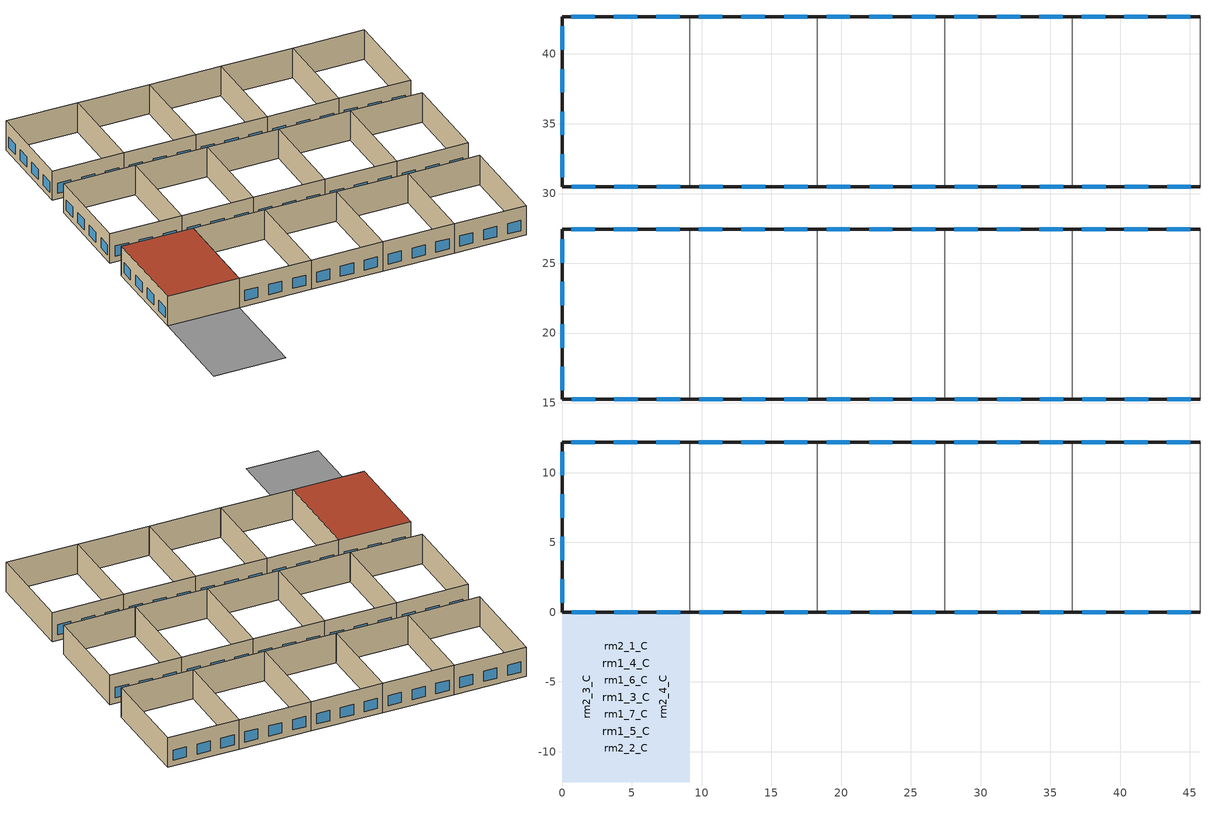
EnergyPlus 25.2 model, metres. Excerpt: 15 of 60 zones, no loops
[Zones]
rm1_3_C
 floor outside (SIMULATED_SL110): 0,-12.19 0,0 9.14,0 9.14,-12.19 z0
 wall outside (4_CONC_RADVA135): 9.14,12.19 0,12.19 0,0 9.14,0 z0:3.96
 wall to rm1_4_C (PARTITION115): 9.14,0 9.14,12.19 z0:3.96
 window (GT3): 8.44,12.19 6.77,12.19 / 5.39,12.19 3.72,12.19 / 2.35,12.19 0.67,12.19 / 0.7,0 2.38,0 / 3.75,0 5.42,0 / 6.8,0 8.47,0 / 0,11.49 0,9.81 / 0,8.44 0,6.77 / 0,5.39 0,3.72 / 0,2.35 0,0.67 z0.76:2.13
 roof outside (CONC_4_IN_NO96): 0,12.19 0,0 9.14,0 9.14,12.19 z3.96
rm1_4_C
 floor outside (SIMULATED_SL110): 0,-12.19 0,0 9.14,0 9.14,-12.19 z0
 wall outside (4_CONC_RADVA135): 18.29,12.19 9.14,12.19 / 9.14,0 18.29,0 z0:3.96
 wall to rm1_5_C (PARTITION115): 18.29,0 18.29,12.19 z0:3.96
 window (GT3): 17.59,12.19 15.91,12.19 / 14.54,12.19 12.86,12.19 / 11.49,12.19 9.81,12.19 / 9.85,0 11.52,0 / 12.89,0 14.57,0 / 15.94,0 17.62,0 z0.76:2.13
 roof outside (CONC_4_IN_NO96): 0,12.19 0,0 9.14,0 9.14,12.19 z3.96
rm1_5_C
 floor outside (SIMULATED_SL110): 0,-12.19 0,0 9.14,0 9.14,-12.19 z0
 wall outside (4_CONC_RADVA135): 27.43,12.19 18.29,12.19 / 18.29,0 27.43,0 z0:3.96
 wall to rm1_6_C (PARTITION115): 27.43,0 27.43,12.19 z0:3.96
 window (GT3): 26.73,12.19 25.05,12.19 / 23.68,12.19 22.01,12.19 / 20.64,12.19 18.96,12.19 / 18.99,0 20.66,0 / 22.04,0 23.71,0 / 25.09,0 26.76,0 z0.76:2.13
 roof outside (CONC_4_IN_NO96): 0,12.19 0,0 9.14,0 9.14,12.19 z3.96
rm1_6_C
 floor outside (SIMULATED_SL110): 0,-12.19 0,0 9.14,0 9.14,-12.19 z0
 wall outside (4_CONC_RADVA135): 36.58,12.19 27.43,12.19 / 27.43,0 36.58,0 z0:3.96
 wall to rm1_7_C (PARTITION115): 36.58,0 36.58,12.19 z0:3.96
 window (GT3): 35.88,12.19 34.2,12.19 / 32.83,12.19 31.15,12.19 / 29.78,12.19 28.1,12.19 / 28.13,0 29.81,0 / 31.18,0 32.86,0 / 34.23,0 35.91,0 z0.76:2.13
 roof outside (CONC_4_IN_NO96): 0,12.19 0,0 9.14,0 9.14,12.19 z3.96
rm1_7_C
 floor outside (SIMULATED_SL110): 0,-12.19 0,0 9.14,0 9.14,-12.19 z0
 wall outside (4_CONC_RADVA135): 45.72,12.19 36.58,12.19 / 36.58,0 45.72,0 z0:3.96
 wall to rm1_8_C (PARTITION115): 45.72,0 45.72,12.19 z0:3.96
 window (GT3): 45.02,12.19 43.34,12.19 / 41.97,12.19 40.3,12.19 / 38.92,12.19 37.25,12.19 / 37.28,0 38.95,0 / 40.33,0 42,0 / 43.37,0 45.05,0 z0.76:2.13
 roof outside (CONC_4_IN_NO96): 0,12.19 0,0 9.14,0 9.14,12.19 z3.96
rm2_1_C
 floor outside (SIMULATED_SL110): 0,-12.19 0,0 9.14,0 9.14,-12.19 z0
 wall outside (4_CONC_RADVA135): 9.14,27.43 0,27.43 0,15.24 9.14,15.24 z0:3.96
 wall to rm2_2_C (PARTITION115): 9.14,15.24 9.14,27.43 z0:3.96
 window (GT3): 8.44,27.43 6.77,27.43 / 5.39,27.43 3.72,27.43 / 2.35,27.43 0.67,27.43 / 0.7,15.24 2.38,15.24 / 3.75,15.24 5.42,15.24 / 6.8,15.24 8.47,15.24 / 0,26.73 0,25.05 / 0,23.68 0,22.01 / 0,20.64 0,18.96 / 0,17.59 0,15.91 z0.76:2.13
 roof outside (CONC_4_IN_NO96): 0,12.19 0,0 9.14,0 9.14,12.19 z3.96
rm2_2_C
 floor outside (SIMULATED_SL110): 0,-12.19 0,0 9.14,0 9.14,-12.19 z0
 wall outside (4_CONC_RADVA135): 18.29,27.43 9.14,27.43 / 9.14,15.24 18.29,15.24 z0:3.96
 wall to rm2_3_C (PARTITION115): 18.29,15.24 18.29,27.43 z0:3.96
 window (GT3): 17.59,27.43 15.91,27.43 / 14.54,27.43 12.86,27.43 / 11.49,27.43 9.81,27.43 / 9.85,15.24 11.52,15.24 / 12.89,15.24 14.57,15.24 / 15.94,15.24 17.62,15.24 z0.76:2.13
 roof outside (CONC_4_IN_NO96): 0,12.19 0,0 9.14,0 9.14,12.19 z3.96
rm2_3_C
 floor outside (SIMULATED_SL110): 0,-12.19 0,0 9.14,0 9.14,-12.19 z0
 wall outside (4_CONC_RADVA135): 27.43,27.43 18.29,27.43 / 18.29,15.24 27.43,15.24 z0:3.96
 wall to rm2_4_C (PARTITION115): 27.43,15.24 27.43,27.43 z0:3.96
 window (GT3): 26.73,27.43 25.05,27.43 / 23.68,27.43 22.01,27.43 / 20.64,27.43 18.96,27.43 / 18.99,15.24 20.66,15.24 / 22.04,15.24 23.71,15.24 / 25.09,15.24 26.76,15.24 z0.76:2.13
 roof outside (CONC_4_IN_NO96): 0,12.19 0,0 9.14,0 9.14,12.19 z3.96
rm2_4_C
 floor outside (SIMULATED_SL110): 0,-12.19 0,0 9.14,0 9.14,-12.19 z0
 wall outside (4_CONC_RADVA135): 36.58,27.43 27.43,27.43 / 27.43,15.24 36.58,15.24 z0:3.96
 wall to rm2_5_C (PARTITION115): 36.58,15.24 36.58,27.43 z0:3.96
 window (GT3): 35.88,27.43 34.2,27.43 / 32.83,27.43 31.15,27.43 / 29.78,27.43 28.1,27.43 / 28.13,15.24 29.81,15.24 / 31.18,15.24 32.86,15.24 / 34.23,15.24 35.91,15.24 z0.76:2.13
 roof outside (CONC_4_IN_NO96): 0,12.19 0,0 9.14,0 9.14,12.19 z3.96
rm2_5_C
 floor outside (SIMULATED_SL110): 0,-12.19 0,0 9.14,0 9.14,-12.19 z0
 wall outside (4_CONC_RADVA135): 45.72,27.43 36.58,27.43 / 36.58,15.24 45.72,15.24 z0:3.96
 wall to rm2_6_C (PARTITION115): 45.72,15.24 45.72,27.43 z0:3.96
 window (GT3): 45.02,27.43 43.34,27.43 / 41.97,27.43 40.3,27.43 / 38.92,27.43 37.25,27.43 / 37.28,15.24 38.95,15.24 / 40.33,15.24 42,15.24 / 43.37,15.24 45.05,15.24 z0.76:2.13
 roof outside (CONC_4_IN_NO96): 0,12.19 0,0 9.14,0 9.14,12.19 z3.96
rm3_1_C
 floor outside (SIMULATED_SL110): 0,-12.19 0,0 9.14,0 9.14,-12.19 z0
 wall outside (4_CONC_RADVA135): 9.14,42.67 0,42.67 0,30.48 9.14,30.48 z0:3.96
 wall to rm3_2_C (PARTITION115): 9.14,30.48 9.14,42.67 z0:3.96
 window (GT3): 8.44,42.67 6.77,42.67 / 5.39,42.67 3.72,42.67 / 2.35,42.67 0.67,42.67 / 0.7,30.48 2.38,30.48 / 3.75,30.48 5.42,30.48 / 6.8,30.48 8.47,30.48 / 0,41.97 0,40.3 / 0,38.92 0,37.25 / 0,35.88 0,34.2 / 0,32.83 0,31.15 z0.76:2.13
 roof outside (CONC_4_IN_NO96): 0,12.19 0,0 9.14,0 9.14,12.19 z3.96
rm3_2_C
 floor outside (SIMULATED_SL110): 0,-12.19 0,0 9.14,0 9.14,-12.19 z0
 wall outside (4_CONC_RADVA135): 18.29,42.67 9.14,42.67 / 9.14,30.48 18.29,30.48 z0:3.96
 wall to rm3_3_C (PARTITION115): 18.29,30.48 18.29,42.67 z0:3.96
 window (GT3): 17.59,42.67 15.91,42.67 / 14.54,42.67 12.86,42.67 / 11.49,42.67 9.81,42.67 / 9.85,30.48 11.52,30.48 / 12.89,30.48 14.57,30.48 / 15.94,30.48 17.62,30.48 z0.76:2.13
 roof outside (CONC_4_IN_NO96): 0,12.19 0,0 9.14,0 9.14,12.19 z3.96
rm3_3_C
 floor outside (SIMULATED_SL110): 0,-12.19 0,0 9.14,0 9.14,-12.19 z0
 wall outside (4_CONC_RADVA135): 27.43,42.67 18.29,42.67 / 18.29,30.48 27.43,30.48 z0:3.96
 wall to rm3_4_C (PARTITION115): 27.43,30.48 27.43,42.67 z0:3.96
 window (GT3): 26.73,42.67 25.05,42.67 / 23.68,42.67 22.01,42.67 / 20.64,42.67 18.96,42.67 / 18.99,30.48 20.66,30.48 / 22.04,30.48 23.71,30.48 / 25.09,30.48 26.76,30.48 z0.76:2.13
 roof outside (CONC_4_IN_NO96): 0,12.19 0,0 9.14,0 9.14,12.19 z3.96
rm3_4_C
 floor outside (SIMULATED_SL110): 0,-12.19 0,0 9.14,0 9.14,-12.19 z0
 wall outside (4_CONC_RADVA135): 36.58,42.67 27.43,42.67 / 27.43,30.48 36.58,30.48 z0:3.96
 wall to rm3_5_C (PARTITION115): 36.58,30.48 36.58,42.67 z0:3.96
 window (GT3): 35.88,42.67 34.2,42.67 / 32.83,42.67 31.15,42.67 / 29.78,42.67 28.1,42.67 / 28.13,30.48 29.81,30.48 / 31.18,30.48 32.86,30.48 / 34.23,30.48 35.91,30.48 z0.76:2.13
 roof outside (CONC_4_IN_NO96): 0,12.19 0,0 9.14,0 9.14,12.19 z3.96
rm3_5_C
 floor outside (SIMULATED_SL110): 0,-12.19 0,0 9.14,0 9.14,-12.19 z0
 wall outside (4_CONC_RADVA135): 45.72,42.67 36.58,42.67 / 36.58,30.48 45.72,30.48 z0:3.96
 wall to rm3_6_C (PARTITION115): 45.72,30.48 45.72,42.67 z0:3.96
 window (GT3): 45.02,42.67 43.34,42.67 / 41.97,42.67 40.3,42.67 / 38.92,42.67 37.25,42.67 / 37.28,30.48 38.95,30.48 / 40.33,30.48 42,30.48 / 43.37,30.48 45.05,30.48 z0.76:2.13
 roof outside (CONC_4_IN_NO96): 0,12.19 0,0 9.14,0 9.14,12.19 z3.96
[Building]
Green Design Tools: North Axis {deg}=180.0017; Terrain=City; Loads Convergence Tolerance Value=0.04; Temperature Convergence Tolerance Value {deltaC}=0.4; Solar Distribution=FullExterior; Maximum Number of Warmup Days=25; Minimum Number of Warmup Days=6
[Site:Location]
CZ03RV2: Latitude {deg}=38.5; Longitude {deg}=-121.5; Time Zone {hr}=-8; Elevation {m}=15.24
[Site:GroundTemperature:BuildingSurface]
12.38889, 11.22224, 11.11112, 11.66668, 13.8889, 16.11112, 18.05557, 19.2778, 19.38892, 18.38889, 16.50002, 14.33334
[SizingPeriod:DesignDay] Humidity Condition Type=Wetbulb; Rain Indicator=No; Snow Indicator=No; Daylight Saving Time Indicator=No; Solar Model Indicator=ASHRAEClearSky; Sky Clearness=0
Name | Month | Day of Month | Day Type | Maximum Dry-Bulb Temperature {C} | Daily Dry-Bulb Temperature Range {deltaC} | Wetbulb or DewPoint at Maximum Dry-Bulb {C} | Barometric Pressure {Pa} | Wind Speed {m/s} | Wind Direction {deg}
CZ03RV2 Coldest Day from Weather File | 12 | 28 | WinterDesignDay | 15 | 13.3 | 8.9 | 102805.1 | 2.12 | 67
CZ03RV2 Hottest Day from Weather File | 9 | 29 | SummerDesignDay | 31.7 | 20.6 | 16.1 | 101351.8 | 5.06 | 87
[Material] Thermal Absorptance=0.9
Name | Roughness | Thickness {m} | Conductivity {W/m-K} | Density {kg/m3} | Specific Heat {J/kg-K} | Solar Absorptance | Visible Absorptance
CONC_4_IN_NO96__CC03_97 | MediumRough | 0.10159 | 1.310345 | 2242.584 | 836.7661 | 0.7
SIMULATED_SL110__IN05_111 | MediumRough | 0.245821 | 0.04324 | 9.611076 | 836.7661 | 0
SIMULATED_SL110__MAT357_112 | MediumRough | 0.4572 | 0.8648 | 1361.569 | 836.7661 | 0
SIMULATED_SL110__MAT356_113 | MediumRough | 0.3048 | 0.51888 | 1601.846 | 836.7661 | 0
PARTITION115__GP02_87 | MediumRough | 0.0158801 | 0.160161 | 800.923 | 836.7661 | 0.3
4_CONC_RADVA135__CC14_80 | MediumRough | 0.10159 | 1.801724 | 2242.584 | 836.7661 | 0.7
4_CONC_RADVA135__IN36_136 | MediumRough | 0.0762 | 0.034592 | 28.83323 | 1213.311 | 0.7
4_CONC_RADVA135__GP02_87 | MediumRough | 0.0158801 | 0.160161 | 800.923 | 836.7661 | 0.7
rm1_3_CFURN; rm1_4_CFURN; rm1_5_CFURN; rm1_6_CFURN; rm1_7_CFURN; rm2_1_CFURN; rm2_2_CFURN; rm2_3_CFURN; rm2_4_CFURN; rm2_5_CFURN; rm3_1_CFURN; rm3_2_CFURN; rm3_3_CFURN; rm3_4_CFURN; rm3_5_CFURN | Smooth | 0.00762 | 0.17296 | 640.7384 | 1255.149 | 0.7 | 0.7
[Construction]
CONC_4_IN_NO96: CONC_4_IN_NO96__CC03_97
SIMULATED_SL110: SIMULATED_SL110__IN05_111, SIMULATED_SL110__MAT357_112, SIMULATED_SL110__MAT356_113
PARTITION115: PARTITION115__GP02_87, PARTITION115__WMF00_116, PARTITION115__GP02_87
4_CONC_RADVA135: 4_CONC_RADVA135__CC14_80, 4_CONC_RADVA135__IN36_136, 4_CONC_RADVA135__GP02_87
GT3: BRONZE 6MM
rm1_3_CFURNCONS: rm1_3_CFURN
rm1_4_CFURNCONS: rm1_4_CFURN
rm1_5_CFURNCONS: rm1_5_CFURN
rm1_6_CFURNCONS: rm1_6_CFURN
rm1_7_CFURNCONS: rm1_7_CFURN
rm2_1_CFURNCONS: rm2_1_CFURN
rm2_2_CFURNCONS: rm2_2_CFURN
rm2_3_CFURNCONS: rm2_3_CFURN
rm2_4_CFURNCONS: rm2_4_CFURN
rm2_5_CFURNCONS: rm2_5_CFURN
rm3_1_CFURNCONS: rm3_1_CFURN
rm3_2_CFURNCONS: rm3_2_CFURN
rm3_3_CFURNCONS: rm3_3_CFURN
rm3_4_CFURNCONS: rm3_4_CFURN
rm3_5_CFURNCONS: rm3_5_CFURN
[Material:NoMass]
PARTITION115__WMF00_116: Roughness=MediumRough; Thermal Resistance {m2-K/W}=0.107499; Thermal Absorptance=0.9; Solar Absorptance=0.3
[WindowMaterial:Glazing]
BRONZE 6MM: Optical Data Type=SpectralAverage; Thickness {m}=.006; Solar Transmittance at Normal Incidence=.482; Front Side Solar Reflectance at Normal Incidence=.054; Back Side Solar Reflectance at Normal Incidence=.054; Visible Transmittance at Normal Incidence=.534; Front Side Visible Reflectance at Normal Incidence=.057; Back Side Visible Reflectance at Normal Incidence=.057; Infrared Transmittance at Normal Incidence=0; Front Side Infrared Hemispherical Emissivity=.84; Back Side Infrared Hemispherical Emissivity=.84; Conductivity {W/m-K}=.9
[WindowMaterial:Shade] Solar Transmittance=0.8; Solar Reflectance=0.19; Visible Transmittance=0.8; Visible Reflectance=0.19; Infrared Hemispherical Emissivity=0.001; Infrared Transmittance=0.99; Thickness {m}=0.001; Conductivity {W/m-K}=10000; Shade to Glass Distance {m}=0.001; Top Opening Multiplier=0; Bottom Opening Multiplier=0; Left-Side Opening Multiplier=0; Right-Side Opening Multiplier=0; Airflow Permeability=0.8
Window1001WSM; Window1806WSM; Window1807WSM; Window1003WSM; Window1808WSM; Window1809WSM; Window1004WSM; Window1810WSM; Window1811WSM; Window1812WSM; Window1006WSM; Window1813WSM; Window1814WSM; Window1007WSM; Window1815WSM; Window1816WSM; Window1008WSM; Window1817WSM; Window1818WSM; Window1009WSM; Window1819WSM; Window1820WSM; Window1010WSM; Window1821WSM; Window1822WSM; Window1011WSM; Window1823WSM; Window1824WSM; Window1012WSM; Window1825WSM; Window1826WSM; Window1013WSM; Window1827WSM; Window1828WSM; Window1014WSM; Window1829WSM; Window1830WSM; Window1015WSM; Window1831WSM; Window1832WSM; Window1016WSM; Window1833WSM; Window1834WSM; Window1017WSM; Window1835WSM; Window1836WSM; Window1018WSM; Window1837WSM; Window1838WSM; Window1005WSM; Window1839WSM; Window1840WSM; Window1019WSM; Window1841WSM; Window1842WSM; Window1020WSM; Window1843WSM; Window1844WSM; Window1021WSM; Window1845WSM; Window1846WSM; Window1022WSM; Window1847WSM; Window1848WSM; Window1849WSM; Window1023WSM; Window1850WSM; Window1851WSM; Window1024WSM; Window1852WSM; Window1853WSM; Window1025WSM; Window1854WSM; Window1855WSM; Window1026WSM; Window1856WSM; Window1857WSM; Window1858WSM; Window1027WSM; Window1859WSM; Window1860WSM; Window1028WSM; Window1861WSM; Window1862WSM; Window1029WSM; Window1863WSM; Window1864WSM; Window1030WSM; Window1865WSM; Window1866WSM; Window1031WSM; Window1867WSM; Window1868WSM; Window1032WSM; Window1869WSM; Window1870WSM; Window1033WSM; Window1871WSM; Window1872WSM; Window1034WSM; Window1873WSM; Window1874WSM; Window1035WSM; Window1875WSM; Window1876WSM; Window1036WSM; Window1877WSM; Window1878WSM; Window1037WSM; Window1879WSM; Window1880WSM; Window1038WSM; Window1881WSM; Window1882WSM; Window1039WSM; Window1883WSM; Window1884WSM; Window1040WSM; Window1885WSM; Window1886WSM; Window1041WSM; Window1887WSM; Window1888WSM; Window1042WSM; Window1889WSM; Window1890WSM; Window1043WSM; Window1891WSM; Window1892WSM; Window1044WSM; Window1893WSM; Window1894WSM; Window1895WSM; Window1045WSM; Window1896WSM; Window1897WSM; Window1046WSM; Window1898WSM; Window1899WSM; Window1047WSM; Window1900WSM; Window1901WSM; Window1048WSM; Window1902WSM; Window1903WSM; Window1904WSM; Window1049WSM; Window1905WSM; Window1906WSM; Window1050WSM; Window1907WSM; Window1908WSM; Window1051WSM; Window1909WSM; Window1910WSM; Window1052WSM; Window1911WSM; Window1912WSM; Window1053WSM; Window1913WSM; Window1914WSM; Window1054WSM; Window1915WSM; Window1916WSM; Window1055WSM; Window1917WSM; Window1918WSM; Window1056WSM; Window1919WSM; Window1920WSM; Window1057WSM; Window1921WSM; Window1922WSM; Window1058WSM; Window1923WSM; Window1924WSM; Window1059WSM; Window1925WSM; Window1926WSM; Window1060WSM; Window1927WSM; Window1928WSM; Window1061WSM; Window1929WSM; Window1930WSM; Window1062WSM; Window1931WSM; Window1932WSM; Window1063WSM; Window1933WSM; Window1934WSM; Window1064WSM; Window1935WSM; Window1936WSM; Window1065WSM; Window1937WSM; Window1938WSM; Window1066WSM; Window1939WSM; Window1940WSM; Window1941WSM; Window1067WSM; Window1942WSM; Window1943WSM; Window1068WSM; Window1944WSM; Window1945WSM; Window1069WSM; Window1946WSM; Window1947WSM; Window1070WSM; Window1948WSM; Window1949WSM; Window1950WSM; Window1071WSM; Window1951WSM; Window1952WSM; Window1072WSM; Window1953WSM; Window1954WSM; Window1073WSM; Window1955WSM; Window1956WSM; Window1074WSM; Window1957WSM; Window1958WSM; Window1075WSM; Window1959WSM; Window1960WSM; Window1076WSM; Window1961WSM; Window1962WSM; Window1077WSM; Window1963WSM; Window1964WSM; Window1078WSM; Window1965WSM; Window1966WSM; Window1079WSM; Window1967WSM; Window1968WSM; Window1080WSM; Window1969WSM; Window1970WSM; Window1081WSM; Window1971WSM; Window1972WSM; Window1082WSM; Window1973WSM; Window1974WSM; Window1083WSM; Window1975WSM; Window1976WSM; Window1084WSM; Window1977WSM; Window1978WSM; Window1085WSM; Window1979WSM; Window1980WSM; Window1086WSM; Window1981WSM; Window1982WSM; Window1087WSM; Window1983WSM; Window1984WSM; Window1088WSM; Window1985WSM; Window1986WSM; Window1987WSM; Window1089WSM; Window1988WSM; Window1989WSM; Window1090WSM; Window1990WSM; Window1991WSM; Window1091WSM; Window1992WSM; Window1993WSM; Window1092WSM; Window1994WSM; Window1995WSM; Window1996WSM; Window1093WSM; Window1997WSM; Window1998WSM; Window1094WSM; Window1999WSM; Window2000WSM; Window1095WSM; Window2001WSM; Window2002WSM; Window1096WSM; Window2003WSM; Window2004WSM; Window1097WSM; Window2005WSM; Window2006WSM; Window1098WSM; Window2007WSM; Window2008WSM; Window1099WSM; Window2009WSM; Window2010WSM; Window1100WSM; Window2011WSM; Window2012WSM; Window1101WSM; Window2013WSM; Window2014WSM; Window1102WSM; Window2015WSM; Window2016WSM; Window1103WSM; Window2017WSM; Window2018WSM; Window1104WSM; Window2019WSM; Window2020WSM; Window1105WSM; Window2021WSM; Window2022WSM; Window1106WSM; Window2023WSM; Window2024WSM; Window1107WSM; Window2025WSM; Window2026WSM; Window1108WSM; Window2027WSM; Window2028WSM; Window1109WSM; Window2029WSM; Window2030WSM; Window1110WSM; Window2031WSM; Window2032WSM; Window2033WSM; Window1111WSM; Window2034WSM; Window2035WSM; Window1112WSM; Window2036WSM; Window2037WSM; Window1113WSM; Window2038WSM; Window2039WSM; Window1114WSM; Window2040WSM; Window2041WSM; Window2042WSM; Window1115WSM; Window2043WSM; Window2044WSM; Window1116WSM; Window2045WSM; Window2046WSM; Window1117WSM; Window2047WSM; Window2048WSM; Window1118WSM; Window2049WSM; Window2050WSM; Window1119WSM; Window2051WSM; Window2052WSM; Window1120WSM; Window2053WSM; Window2054WSM; Window1121WSM; Window2055WSM; Window2056WSM; Window1122WSM; Window2057WSM; Window2058WSM; Window1123WSM; Window2059WSM; Window2060WSM; Window1124WSM; Window2061WSM; Window2062WSM; Window1125WSM; Window2063WSM; Window2064WSM; Window1126WSM; Window2065WSM; Window2066WSM; Window1127WSM; Window2067WSM; Window2068WSM; Window1128WSM; Window2069WSM; Window2070WSM; Window1129WSM; Window2071WSM; Window2072WSM; Window1130WSM; Window2073WSM; Window2074WSM; Window1131WSM; Window2075WSM; Window2076WSM; Window1132WSM; Window2077WSM; Window2078WSM; Window2079WSM; Window1133WSM; Window2080WSM; Window2081WSM
[WindowProperty:ShadingControl] Shading Type=InteriorShade; Shading Control Type=AlwaysOn; Setpoint {W/m2, W or deg C}=10.9383; Shading Control Is Scheduled=NO; Glare Control Is Active=NO
Name | Shading Device Material
Window1001WSC | Window1001WSM
Window1806WSC | Window1806WSM
Window1807WSC | Window1807WSM
Window1003WSC | Window1003WSM
Window1808WSC | Window1808WSM
Window1809WSC | Window1809WSM
Window1004WSC | Window1004WSM
Window1810WSC | Window1810WSM
Window1811WSC | Window1811WSM
Window1812WSC | Window1812WSM
Window1006WSC | Window1006WSM
Window1813WSC | Window1813WSM
Window1814WSC | Window1814WSM
Window1007WSC | Window1007WSM
Window1815WSC | Window1815WSM
Window1816WSC | Window1816WSM
Window1008WSC | Window1008WSM
Window1817WSC | Window1817WSM
Window1818WSC | Window1818WSM
Window1009WSC | Window1009WSM
Window1819WSC | Window1819WSM
Window1820WSC | Window1820WSM
Window1010WSC | Window1010WSM
Window1821WSC | Window1821WSM
Window1822WSC | Window1822WSM
Window1011WSC | Window1011WSM
Window1823WSC | Window1823WSM
Window1824WSC | Window1824WSM
Window1012WSC | Window1012WSM
Window1825WSC | Window1825WSM
Window1826WSC | Window1826WSM
Window1013WSC | Window1013WSM
Window1827WSC | Window1827WSM
Window1828WSC | Window1828WSM
Window1014WSC | Window1014WSM
Window1829WSC | Window1829WSM
Window1830WSC | Window1830WSM
Window1015WSC | Window1015WSM
Window1831WSC | Window1831WSM
Window1832WSC | Window1832WSM
Window1016WSC | Window1016WSM
Window1833WSC | Window1833WSM
Window1834WSC | Window1834WSM
Window1017WSC | Window1017WSM
Window1835WSC | Window1835WSM
Window1836WSC | Window1836WSM
Window1018WSC | Window1018WSM
Window1837WSC | Window1837WSM
Window1838WSC | Window1838WSM
Window1005WSC | Window1005WSM
Window1839WSC | Window1839WSM
Window1840WSC | Window1840WSM
Window1019WSC | Window1019WSM
Window1841WSC | Window1841WSM
Window1842WSC | Window1842WSM
Window1020WSC | Window1020WSM
Window1843WSC | Window1843WSM
Window1844WSC | Window1844WSM
Window1021WSC | Window1021WSM
Window1845WSC | Window1845WSM
Window1846WSC | Window1846WSM
Window1022WSC | Window1022WSM
Window1847WSC | Window1847WSM
Window1848WSC | Window1848WSM
Window1849WSC | Window1849WSM
Window1023WSC | Window1023WSM
Window1850WSC | Window1850WSM
Window1851WSC | Window1851WSM
Window1024WSC | Window1024WSM
Window1852WSC | Window1852WSM
Window1853WSC | Window1853WSM
Window1025WSC | Window1025WSM
Window1854WSC | Window1854WSM
Window1855WSC | Window1855WSM
Window1026WSC | Window1026WSM
Window1856WSC | Window1856WSM
Window1857WSC | Window1857WSM
Window1858WSC | Window1858WSM
Window1027WSC | Window1027WSM
Window1859WSC | Window1859WSM
Window1860WSC | Window1860WSM
Window1028WSC | Window1028WSM
Window1861WSC | Window1861WSM
Window1862WSC | Window1862WSM
Window1029WSC | Window1029WSM
Window1863WSC | Window1863WSM
Window1864WSC | Window1864WSM
Window1030WSC | Window1030WSM
Window1865WSC | Window1865WSM
Window1866WSC | Window1866WSM
Window1031WSC | Window1031WSM
Window1867WSC | Window1867WSM
Window1868WSC | Window1868WSM
Window1032WSC | Window1032WSM
Window1869WSC | Window1869WSM
Window1870WSC | Window1870WSM
Window1033WSC | Window1033WSM
Window1871WSC | Window1871WSM
Window1872WSC | Window1872WSM
Window1034WSC | Window1034WSM
Window1873WSC | Window1873WSM
Window1874WSC | Window1874WSM
Window1035WSC | Window1035WSM
Window1875WSC | Window1875WSM
Window1876WSC | Window1876WSM
Window1036WSC | Window1036WSM
Window1877WSC | Window1877WSM
Window1878WSC | Window1878WSM
Window1037WSC | Window1037WSM
Window1879WSC | Window1879WSM
Window1880WSC | Window1880WSM
Window1038WSC | Window1038WSM
Window1881WSC | Window1881WSM
Window1882WSC | Window1882WSM
Window1039WSC | Window1039WSM
Window1883WSC | Window1883WSM
Window1884WSC | Window1884WSM
Window1040WSC | Window1040WSM
Window1885WSC | Window1885WSM
Window1886WSC | Window1886WSM
Window1041WSC | Window1041WSM
Window1887WSC | Window1887WSM
Window1888WSC | Window1888WSM
Window1042WSC | Window1042WSM
Window1889WSC | Window1889WSM
Window1890WSC | Window1890WSM
Window1043WSC | Window1043WSM
Window1891WSC | Window1891WSM
Window1892WSC | Window1892WSM
Window1044WSC | Window1044WSM
Window1893WSC | Window1893WSM
Window1894WSC | Window1894WSM
Window1895WSC | Window1895WSM
Window1045WSC | Window1045WSM
Window1896WSC | Window1896WSM
Window1897WSC | Window1897WSM
Window1046WSC | Window1046WSM
Window1898WSC | Window1898WSM
Window1899WSC | Window1899WSM
Window1047WSC | Window1047WSM
Window1900WSC | Window1900WSM
Window1901WSC | Window1901WSM
Window1048WSC | Window1048WSM
Window1902WSC | Window1902WSM
Window1903WSC | Window1903WSM
Window1904WSC | Window1904WSM
Window1049WSC | Window1049WSM
Window1905WSC | Window1905WSM
Window1906WSC | Window1906WSM
Window1050WSC | Window1050WSM
Window1907WSC | Window1907WSM
Window1908WSC | Window1908WSM
Window1051WSC | Window1051WSM
Window1909WSC | Window1909WSM
Window1910WSC | Window1910WSM
Window1052WSC | Window1052WSM
Window1911WSC | Window1911WSM
Window1912WSC | Window1912WSM
Window1053WSC | Window1053WSM
Window1913WSC | Window1913WSM
Window1914WSC | Window1914WSM
Window1054WSC | Window1054WSM
Window1915WSC | Window1915WSM
Window1916WSC | Window1916WSM
Window1055WSC | Window1055WSM
Window1917WSC | Window1917WSM
Window1918WSC | Window1918WSM
Window1056WSC | Window1056WSM
Window1919WSC | Window1919WSM
Window1920WSC | Window1920WSM
Window1057WSC | Window1057WSM
Window1921WSC | Window1921WSM
Window1922WSC | Window1922WSM
Window1058WSC | Window1058WSM
Window1923WSC | Window1923WSM
Window1924WSC | Window1924WSM
Window1059WSC | Window1059WSM
Window1925WSC | Window1925WSM
Window1926WSC | Window1926WSM
Window1060WSC | Window1060WSM
Window1927WSC | Window1927WSM
Window1928WSC | Window1928WSM
Window1061WSC | Window1061WSM
Window1929WSC | Window1929WSM
Window1930WSC | Window1930WSM
Window1062WSC | Window1062WSM
Window1931WSC | Window1931WSM
Window1932WSC | Window1932WSM
Window1063WSC | Window1063WSM
Window1933WSC | Window1933WSM
Window1934WSC | Window1934WSM
Window1064WSC | Window1064WSM
Window1935WSC | Window1935WSM
Window1936WSC | Window1936WSM
Window1065WSC | Window1065WSM
Window1937WSC | Window1937WSM
Window1938WSC | Window1938WSM
Window1066WSC | Window1066WSM
Window1939WSC | Window1939WSM
Window1940WSC | Window1940WSM
Window1941WSC | Window1941WSM
Window1067WSC | Window1067WSM
Window1942WSC | Window1942WSM
Window1943WSC | Window1943WSM
Window1068WSC | Window1068WSM
Window1944WSC | Window1944WSM
Window1945WSC | Window1945WSM
Window1069WSC | Window1069WSM
Window1946WSC | Window1946WSM
Window1947WSC | Window1947WSM
Window1070WSC | Window1070WSM
Window1948WSC | Window1948WSM
Window1949WSC | Window1949WSM
Window1950WSC | Window1950WSM
Window1071WSC | Window1071WSM
Window1951WSC | Window1951WSM
Window1952WSC | Window1952WSM
Window1072WSC | Window1072WSM
Window1953WSC | Window1953WSM
Window1954WSC | Window1954WSM
Window1073WSC | Window1073WSM
Window1955WSC | Window1955WSM
Window1956WSC | Window1956WSM
Window1074WSC | Window1074WSM
Window1957WSC | Window1957WSM
Window1958WSC | Window1958WSM
Window1075WSC | Window1075WSM
Window1959WSC | Window1959WSM
Window1960WSC | Window1960WSM
Window1076WSC | Window1076WSM
Window1961WSC | Window1961WSM
Window1962WSC | Window1962WSM
Window1077WSC | Window1077WSM
Window1963WSC | Window1963WSM
Window1964WSC | Window1964WSM
Window1078WSC | Window1078WSM
Window1965WSC | Window1965WSM
Window1966WSC | Window1966WSM
Window1079WSC | Window1079WSM
Window1967WSC | Window1967WSM
Window1968WSC | Window1968WSM
Window1080WSC | Window1080WSM
Window1969WSC | Window1969WSM
Window1970WSC | Window1970WSM
Window1081WSC | Window1081WSM
Window1971WSC | Window1971WSM
Window1972WSC | Window1972WSM
Window1082WSC | Window1082WSM
Window1973WSC | Window1973WSM
Window1974WSC | Window1974WSM
Window1083WSC | Window1083WSM
Window1975WSC | Window1975WSM
Window1976WSC | Window1976WSM
Window1084WSC | Window1084WSM
Window1977WSC | Window1977WSM
Window1978WSC | Window1978WSM
Window1085WSC | Window1085WSM
Window1979WSC | Window1979WSM
Window1980WSC | Window1980WSM
Window1086WSC | Window1086WSM
Window1981WSC | Window1981WSM
Window1982WSC | Window1982WSM
Window1087WSC | Window1087WSM
Window1983WSC | Window1983WSM
Window1984WSC | Window1984WSM
Window1088WSC | Window1088WSM
Window1985WSC | Window1985WSM
Window1986WSC | Window1986WSM
Window1987WSC | Window1987WSM
Window1089WSC | Window1089WSM
Window1988WSC | Window1988WSM
Window1989WSC | Window1989WSM
Window1090WSC | Window1090WSM
Window1990WSC | Window1990WSM
Window1991WSC | Window1991WSM
Window1091WSC | Window1091WSM
Window1992WSC | Window1992WSM
Window1993WSC | Window1993WSM
Window1092WSC | Window1092WSM
Window1994WSC | Window1994WSM
Window1995WSC | Window1995WSM
Window1996WSC | Window1996WSM
Window1093WSC | Window1093WSM
Window1997WSC | Window1997WSM
Window1998WSC | Window1998WSM
Window1094WSC | Window1094WSM
Window1999WSC | Window1999WSM
Window2000WSC | Window2000WSM
Window1095WSC | Window1095WSM
Window2001WSC | Window2001WSM
Window2002WSC | Window2002WSM
Window1096WSC | Window1096WSM
Window2003WSC | Window2003WSM
Window2004WSC | Window2004WSM
Window1097WSC | Window1097WSM
Window2005WSC | Window2005WSM
Window2006WSC | Window2006WSM
Window1098WSC | Window1098WSM
Window2007WSC | Window2007WSM
Window2008WSC | Window2008WSM
Window1099WSC | Window1099WSM
Window2009WSC | Window2009WSM
Window2010WSC | Window2010WSM
Window1100WSC | Window1100WSM
Window2011WSC | Window2011WSM
Window2012WSC | Window2012WSM
Window1101WSC | Window1101WSM
Window2013WSC | Window2013WSM
Window2014WSC | Window2014WSM
Window1102WSC | Window1102WSM
Window2015WSC | Window2015WSM
Window2016WSC | Window2016WSM
Window1103WSC | Window1103WSM
Window2017WSC | Window2017WSM
Window2018WSC | Window2018WSM
Window1104WSC | Window1104WSM
Window2019WSC | Window2019WSM
Window2020WSC | Window2020WSM
Window1105WSC | Window1105WSM
Window2021WSC | Window2021WSM
Window2022WSC | Window2022WSM
Window1106WSC | Window1106WSM
Window2023WSC | Window2023WSM
Window2024WSC | Window2024WSM
Window1107WSC | Window1107WSM
Window2025WSC | Window2025WSM
Window2026WSC | Window2026WSM
Window1108WSC | Window1108WSM
Window2027WSC | Window2027WSM
Window2028WSC | Window2028WSM
Window1109WSC | Window1109WSM
Window2029WSC | Window2029WSM
Window2030WSC | Window2030WSM
Window1110WSC | Window1110WSM
Window2031WSC | Window2031WSM
Window2032WSC | Window2032WSM
Window2033WSC | Window2033WSM
Window1111WSC | Window1111WSM
Window2034WSC | Window2034WSM
Window2035WSC | Window2035WSM
Window1112WSC | Window1112WSM
Window2036WSC | Window2036WSM
Window2037WSC | Window2037WSM
Window1113WSC | Window1113WSM
Window2038WSC | Window2038WSM
Window2039WSC | Window2039WSM
Window1114WSC | Window1114WSM
Window2040WSC | Window2040WSM
Window2041WSC | Window2041WSM
Window2042WSC | Window2042WSM
Window1115WSC | Window1115WSM
Window2043WSC | Window2043WSM
Window2044WSC | Window2044WSM
Window1116WSC | Window1116WSM
Window2045WSC | Window2045WSM
Window2046WSC | Window2046WSM
Window1117WSC | Window1117WSM
Window2047WSC | Window2047WSM
Window2048WSC | Window2048WSM
Window1118WSC | Window1118WSM
Window2049WSC | Window2049WSM
Window2050WSC | Window2050WSM
Window1119WSC | Window1119WSM
Window2051WSC | Window2051WSM
Window2052WSC | Window2052WSM
Window1120WSC | Window1120WSM
Window2053WSC | Window2053WSM
Window2054WSC | Window2054WSM
Window1121WSC | Window1121WSM
Window2055WSC | Window2055WSM
Window2056WSC | Window2056WSM
Window1122WSC | Window1122WSM
Window2057WSC | Window2057WSM
Window2058WSC | Window2058WSM
Window1123WSC | Window1123WSM
Window2059WSC | Window2059WSM
Window2060WSC | Window2060WSM
Window1124WSC | Window1124WSM
Window2061WSC | Window2061WSM
Window2062WSC | Window2062WSM
Window1125WSC | Window1125WSM
Window2063WSC | Window2063WSM
Window2064WSC | Window2064WSM
Window1126WSC | Window1126WSM
Window2065WSC | Window2065WSM
Window2066WSC | Window2066WSM
Window1127WSC | Window1127WSM
Window2067WSC | Window2067WSM
Window2068WSC | Window2068WSM
Window1128WSC | Window1128WSM
Window2069WSC | Window2069WSM
Window2070WSC | Window2070WSM
Window1129WSC | Window1129WSM
Window2071WSC | Window2071WSM
Window2072WSC | Window2072WSM
Window1130WSC | Window1130WSM
Window2073WSC | Window2073WSM
Window2074WSC | Window2074WSM
Window1131WSC | Window1131WSM
Window2075WSC | Window2075WSM
Window2076WSC | Window2076WSM
Window1132WSC | Window1132WSM
Window2077WSC | Window2077WSM
Window2078WSC | Window2078WSM
Window2079WSC | Window2079WSM
Window1133WSC | Window1133WSM
Window2080WSC | Window2080WSM
Window2081WSC | Window2081WSM
[Zone] Type=1; Multiplier=1; Ceiling Height {m}=3.9624; Volume {m3}=441.7421
rm1_3_C; rm1_4_C; rm1_5_C; rm1_6_C; rm1_7_C; rm2_1_C; rm2_2_C; rm2_3_C; rm2_4_C; rm2_5_C; rm3_1_C; rm3_2_C; rm3_3_C; rm3_4_C; rm3_5_C
[People] Number of People Schedule=OffOcc; Number of People Calculation Method=People; Number of People=4.363636; Fraction Radiant=0.3
Name | Zone or ZoneList | Activity Level Schedule
rm1_3_C_PEOPLE | rm1_3_C | rm1_3_CActSched
rm1_4_C_PEOPLE | rm1_4_C | rm1_4_CActSched
rm1_5_C_PEOPLE | rm1_5_C | rm1_5_CActSched
rm1_6_C_PEOPLE | rm1_6_C | rm1_6_CActSched
rm1_7_C_PEOPLE | rm1_7_C | rm1_7_CActSched
rm2_1_C_PEOPLE | rm2_1_C | rm2_1_CActSched
rm2_2_C_PEOPLE | rm2_2_C | rm2_2_CActSched
rm2_3_C_PEOPLE | rm2_3_C | rm2_3_CActSched
rm2_4_C_PEOPLE | rm2_4_C | rm2_4_CActSched
rm2_5_C_PEOPLE | rm2_5_C | rm2_5_CActSched
rm3_1_C_PEOPLE | rm3_1_C | rm3_1_CActSched
rm3_2_C_PEOPLE | rm3_2_C | rm3_2_CActSched
rm3_3_C_PEOPLE | rm3_3_C | rm3_3_CActSched
rm3_4_C_PEOPLE | rm3_4_C | rm3_4_CActSched
rm3_5_C_PEOPLE | rm3_5_C | rm3_5_CActSched
[Lights] Schedule=OffLgt; Design Level Calculation Method=LightingLevel; Lighting Level {W}=2400; Return Air Fraction=0; Fraction Radiant=0.59; Fraction Visible=0.1; Fraction Replaceable=0
Name | Zone or ZoneList
rm1_3_C_LIGHTS | rm1_3_C
rm1_4_C_LIGHTS | rm1_4_C
rm1_5_C_LIGHTS | rm1_5_C
rm1_6_C_LIGHTS | rm1_6_C
rm1_7_C_LIGHTS | rm1_7_C
rm2_1_C_LIGHTS | rm2_1_C
rm2_2_C_LIGHTS | rm2_2_C
rm2_3_C_LIGHTS | rm2_3_C
rm2_4_C_LIGHTS | rm2_4_C
rm2_5_C_LIGHTS | rm2_5_C
rm3_1_C_LIGHTS | rm3_1_C
rm3_2_C_LIGHTS | rm3_2_C
rm3_3_C_LIGHTS | rm3_3_C
rm3_4_C_LIGHTS | rm3_4_C
rm3_5_C_LIGHTS | rm3_5_C
[ElectricEquipment] Schedule=OffLgt; Design Level Calculation Method=EquipmentLevel; Design Level {W}=900.0001; Fraction Latent=0; Fraction Radiant=0.7; Fraction Lost=0
Name | Zone or ZoneList
rm1_3_C_EQUIP | rm1_3_C
rm1_4_C_EQUIP | rm1_4_C
rm1_5_C_EQUIP | rm1_5_C
rm1_6_C_EQUIP | rm1_6_C
rm1_7_C_EQUIP | rm1_7_C
rm2_1_C_EQUIP | rm2_1_C
rm2_2_C_EQUIP | rm2_2_C
rm2_3_C_EQUIP | rm2_3_C
rm2_4_C_EQUIP | rm2_4_C
rm2_5_C_EQUIP | rm2_5_C
rm3_1_C_EQUIP | rm3_1_C
rm3_2_C_EQUIP | rm3_2_C
rm3_3_C_EQUIP | rm3_3_C
rm3_4_C_EQUIP | rm3_4_C
rm3_5_C_EQUIP | rm3_5_C
[ZoneInfiltration:DesignFlowRate] Schedule=OffInf; Design Flow Rate Calculation Method=Flow/Zone; Design Flow Rate {m3/s}=0.0173681; Constant Term Coefficient=0; Temperature Term Coefficient=0; Velocity Term Coefficient=0.224; Velocity Squared Term Coefficient=0
Name | Zone or ZoneList
rm1_3_C_INFILT | rm1_3_C
rm1_4_C_INFILT | rm1_4_C
rm1_5_C_INFILT | rm1_5_C
rm1_6_C_INFILT | rm1_6_C
rm1_7_C_INFILT | rm1_7_C
rm2_1_C_INFILT | rm2_1_C
rm2_2_C_INFILT | rm2_2_C
rm2_3_C_INFILT | rm2_3_C
rm2_4_C_INFILT | rm2_4_C
rm2_5_C_INFILT | rm2_5_C
rm3_1_C_INFILT | rm3_1_C
rm3_2_C_INFILT | rm3_2_C
rm3_3_C_INFILT | rm3_3_C
rm3_4_C_INFILT | rm3_4_C
rm3_5_C_INFILT | rm3_5_C
[InternalMass] Surface Area {m2}=111.4836
Name | Construction | Zone
rm1_3_CFURNMASS | rm1_3_CFURNCONS | rm1_3_C
rm1_4_CFURNMASS | rm1_4_CFURNCONS | rm1_4_C
rm1_5_CFURNMASS | rm1_5_CFURNCONS | rm1_5_C
rm1_6_CFURNMASS | rm1_6_CFURNCONS | rm1_6_C
rm1_7_CFURNMASS | rm1_7_CFURNCONS | rm1_7_C
rm2_1_CFURNMASS | rm2_1_CFURNCONS | rm2_1_C
rm2_2_CFURNMASS | rm2_2_CFURNCONS | rm2_2_C
rm2_3_CFURNMASS | rm2_3_CFURNCONS | rm2_3_C
rm2_4_CFURNMASS | rm2_4_CFURNCONS | rm2_4_C
rm2_5_CFURNMASS | rm2_5_CFURNCONS | rm2_5_C
rm3_1_CFURNMASS | rm3_1_CFURNCONS | rm3_1_C
rm3_2_CFURNMASS | rm3_2_CFURNCONS | rm3_2_C
rm3_3_CFURNMASS | rm3_3_CFURNCONS | rm3_3_C
rm3_4_CFURNMASS | rm3_4_CFURNCONS | rm3_4_C
rm3_5_CFURNMASS | rm3_5_CFURNCONS | rm3_5_C
[AvailabilityManager:Scheduled] Schedule=OffFan
PVAV_Sys1 Availability 1; PVAV_Sys2 Availability 1; PVAV_Sys3 Availability 1
[SetpointManager:Scheduled] Control Variable=Temperature
Name | Schedule | Setpoint Node or NodeList
PVAV_Sys1 Setpoint Manager 1 | ConstSetSchedPVAV_Sys1 | PVAV_Sys1 Sup Air Temp Nodes
PVAV_Sys2 Setpoint Manager 1 | ConstSetSchedPVAV_Sys2 | PVAV_Sys2 Sup Air Temp Nodes
PVAV_Sys3 Setpoint Manager 1 | ConstSetSchedPVAV_Sys3 | PVAV_Sys3 Sup Air Temp Nodes
[WaterHeater:Mixed]
DHW@PA0: Tank Volume {m3}=0.136275; Setpoint Temperature Schedule=DHW-SUPPLY-T_43.33337; Deadband Temperature Difference {deltaC}=0; Maximum Temperature Limit {C}=82; Heater Control Type=Modulate; Heater Maximum Capacity {W}=5102.891; Heater Minimum Capacity {W}=0; Heater Fuel Type=NaturalGas; Heater Thermal Efficiency=0.719425; Part Load Factor Curve=DHW_curve_0.900093; Off Cycle Parasitic Fuel Consumption Rate {W}=0; Off Cycle Parasitic Fuel Type=NaturalGas; Off Cycle Parasitic Heat Fraction to Tank=0; On Cycle Parasitic Fuel Consumption Rate {W}=0; On Cycle Parasitic Fuel Type=NaturalGas; On Cycle Parasitic Heat Fraction to Tank=0; Ambient Temperature Indicator=Schedule; Ambient Temperature Schedule=groundTempSch; Off Cycle Loss Coefficient to Ambient Temperature {W/K}=4.75212; Off Cycle Loss Fraction to Zone=0; On Cycle Loss Coefficient to Ambient Temperature {W/K}=4.75212; On Cycle Loss Fraction to Zone=0; Peak Use Flow Rate {m3/s}=6.3091e-05; Use Flow Rate Fraction Schedule=OffDHW; Cold Water Supply Temperature Schedule=groundTempSch; Use Side Effectiveness=1; Source Side Effectiveness=1
[Schedule:Compact]
OffOcc: Through: 12/31, For: Sundays Holidays, Until:  6:00, 0, Until: 18:00, 0.05, Until: 24:00, 0, For: Weekdays WinterDesignDay SummerDesignDay, Until:  6:00, 0, Until:  7:00, 0.1, Until:  8:00, 0.2, Until: 12:00, 0.95, Until: 13:00, 0.5, Until: 17:00, 0.95, Until: 18:00, 0.3, Until: 22:00, 0.1, Until: 24:00, 0.05, For: Saturdays, Until:  6:00, 0, Until:  8:00, 0.1, Until: 12:00, 0.3, Until: 17:00, 0.1, Until: 19:00, 0.05, Until: 24:00, 0
OffLgt: Through: 12/31, For: Sundays Holidays, Until: 24:00, 0.05, For: Weekdays WinterDesignDay SummerDesignDay, Until:  5:00, 0.05, Until:  7:00, 0.1, Until:  8:00, 0.3, Until: 12:00, 0.9, Until: 13:00, 0.8, Until: 17:00, 0.9, Until: 18:00, 0.5, Until: 20:00, 0.3, Until: 22:00, 0.2, Until: 23:00, 0.1, Until: 24:00, 0.05, For: Saturdays, Until:  6:00, 0.05, Until:  8:00, 0.1, Until: 12:00, 0.3, Until: 17:00, 0.15, Until: 24:00, 0.05
OffInf: Through: 12/31, For: Sundays Holidays, Until: 24:00, 1, For: Weekdays WinterDesignDay SummerDesignDay, Until:  6:00, 1, Until: 22:00, 0, Until: 24:00, 1, For: Saturdays, Until:  6:00, 1, Until: 18:00, 0, Until: 24:00, 1
rm1_3_CActSched; rm1_4_CActSched; rm1_5_CActSched; rm1_6_CActSched; rm1_7_CActSched; rm2_1_CActSched; rm2_2_CActSched; rm2_3_CActSched; rm2_4_CActSched; rm2_5_CActSched; rm3_1_CActSched; rm3_2_CActSched; rm3_3_CActSched; rm3_4_CActSched; rm3_5_CActSched: Through: 12/31, For: AllDays, Until: 24:00, 123.06
OffFan: Through: 12/31, For: Sundays Holidays, Until: 24:00, 0, For: Weekdays WinterDesignDay SummerDesignDay, Until:  6:00, 0, Until: 22:00, 1, Until: 24:00, 0, For: Saturdays, Until:  6:00, 0, Until: 18:00, 1, Until: 24:00, 0
ConstSetSchedPVAV_Sys1; ConstSetSchedPVAV_Sys2; ConstSetSchedPVAV_Sys3: Through: 12/31, For: AllDays, Until: 24:00, 12.77779
DHW-SUPPLY-T_43.33337: Through: 12/31, For: AllDays, Until: 24:00, 43.33337
groundTempSch: Through: 1/31, For: AllDays, Until: 24:00, 12.72223, Through: 2/28, For: AllDays, Until: 24:00, 11.55558, Through: 3/31, For: AllDays, Until: 24:00, 11.44446, Through: 4/30, For: AllDays, Until: 24:00, 12.00001, Through: 5/31, For: AllDays, Until: 24:00, 14.22224, Through: 6/30, For: AllDays, Until: 24:00, 16.44446, Through: 7/31, For: AllDays, Until: 24:00, 18.38891, Through: 8/31, For: AllDays, Until: 24:00, 19.61114, Through: 9/30, For: AllDays, Until: 24:00, 19.72226, Through: 10/31, For: AllDays, Until: 24:00, 18.72223, Through: 11/30, For: AllDays, Until: 24:00, 16.83336, Through: 12/31, For: AllDays, Until: 24:00, 14.66667
OffDHW: Through: 12/31, For: Sundays Holidays, Until: 13:00, 0.05, Until: 14:00, 0.1, Until: 24:00, 0.05, For: Weekdays WinterDesignDay SummerDesignDay, Until:  5:00, 0.05, Until:  6:00, 0.1, Until:  7:00, 0.05, Until:  8:00, 0.2, Until:  9:00, 0.35, Until: 11:00, 0.4, Until: 12:00, 0.45, Until: 13:00, 0.6, Until: 14:00, 0.55, Until: 16:00, 0.35, Until: 17:00, 0.45, Until: 18:00, 0.25, Until: 19:00, 0.2, Until: 21:00, 0.15, Until: 22:00, 0.1, Until: 24:00, 0.05, For: Saturdays, Until:  6:00, 0, Until:  7:00, 0.05, Until:  8:00, 0.1, Until:  9:00, 0.15, Until: 11:00, 0.2, Until: 12:00, 0.25, Until: 14:00, 0.2, Until: 15:00, 0.15, Until: 16:00, 0.1, Until: 17:00, 0.15, Until: 18:00, 0.05, Until: 24:00, 0
[Curve:Cubic]
DHW_curve_0.900093: Coefficient1 Constant=0.900093; Coefficient2 x=0.099907; Coefficient3 x**2=0; Coefficient4 x**3=0; Minimum Value of x=0.01; Maximum Value of x=1
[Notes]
doe2trans version: 7622
Translated from DOE2 input file: dummy.inp
Title1= Green Design Tools
Title3= Base Case
Title4= 5\VisualDOE\Projects\60Zone3VAV.gph
Title5= VisualDOE 5.0.0
\group Simulation Parameters
_END_ \group Simulation Parameters
\group Location - Climate - Weather
1995,  ! ! year (DOE2 only)
_END_ \group Location - Climate - Weather
_END_  \ Holidays
LDS Schedules
